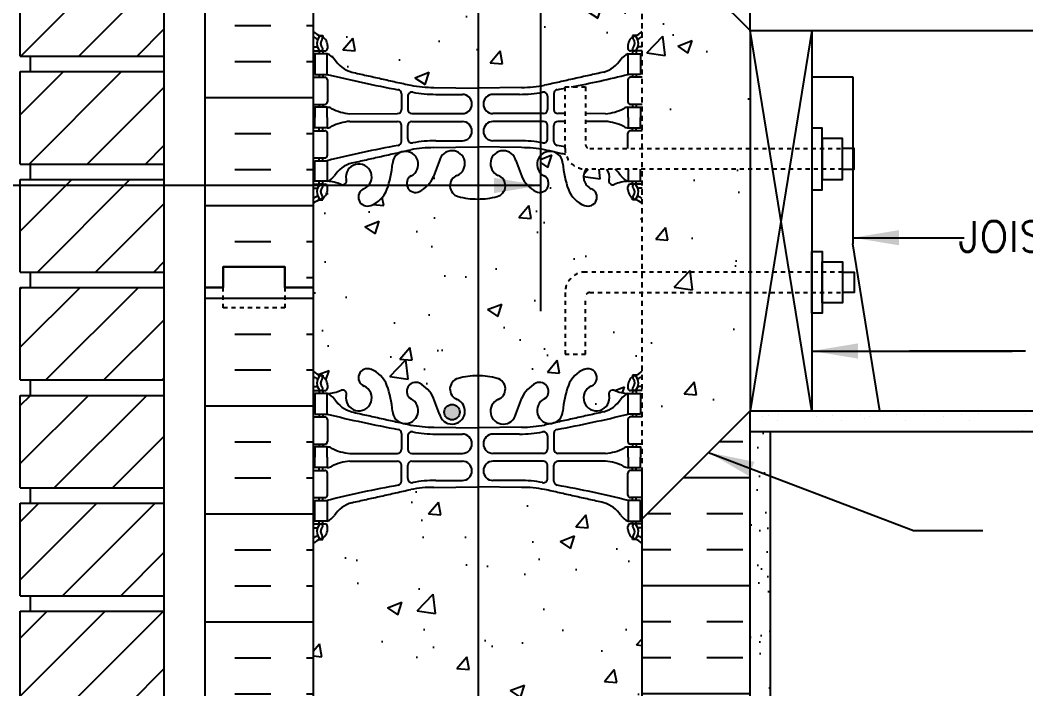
# Model space of a CAD drawing. Header units: inches. Extents: x 113.5 to 169.5, y -22.8 to 56.9.
# Drawn here: x 125.77 to 150.24, y 6.08 to 22.34 of the extents above; entities that cross this region are included whole.
import ezdxf
from ezdxf.enums import TextEntityAlignment as Align

# ---------------------------------------------------------------- set-up
doc = ezdxf.new("R2010")
doc.units = ezdxf.units.IN
doc.header["$LTSCALE"] = 0.5
doc.header["$MEASUREMENT"] = 0
doc.linetypes.add('DASHED2', pattern=[0.375, 0.25, -0.125])
doc.linetypes.add('HIDDEN2', pattern=[0.1875, 0.125, -0.0625])
for name, color, linetype in [('HATCH', 12, 'Continuous'), ('LINE15', 9, 'Continuous'), ('LINE18', 9, 'Continuous'), ('line25', 2, 'Continuous'), ('LINE3', 3, 'Continuous'), ('LINE50', 5, 'Continuous'), ('LINE9', 9, 'Continuous'), ('TEXT', 4, 'Continuous'), ('Web_Edge', 9, 'Continuous')]:
    doc.layers.add(name, color=color, linetype=linetype)
doc.styles.add('DIM', font='romans.shx', dxfattribs={"width": 0.7})
doc.styles.add('ROMANS', font='romans.shx', dxfattribs={"height": 1.125})
doc.dimstyles.new('ext_12', dxfattribs={"dimscale": 12, "dimtxt": 0.09375, "dimasz": 0.09375, "dimexe": 0.09375, "dimexo": 0.0625, "dimgap": 0.0625, "dimtad": 1, "dimdec": 1, "dimzin": 3, "dimdsep": 46, "dimlunit": 4, "dimtxsty": 'DIM', "dimcen": 0.09, "dimdle": 0.09375, "dimclrt": 4, "dimadec": 0, "dimazin": 0, "dimtfac": 1, "dimtdec": 1, "dimtmove": 2, "dimatfit": 3, "dimfxl": 1, "dimfrac": 2, "dimtolj": 1, "dimtzin": 0, "dimarcsym": 0})

msp = doc.modelspace()

# ---------------------------------------------------------------- hatches: boundary and pattern name
at = {"layer": 'HATCH'}
h = msp.add_hatch(dxfattribs=at)
h.set_pattern_fill('AR-CONC', color=256, scale=0.5)
edge = h.paths.add_edge_path()
edge.add_line((136.915, 42.838), (135.904, 42.838))
edge.add_line((135.904, 42.838), (134.904, 41.838))
edge.add_line((134.904, 41.838), (134.904, 42.838))
edge.add_line((134.904, 42.838), (134.904, 43.838))
edge.add_line((134.904, 43.838), (133.904, 42.838))
edge.add_line((133.904, 42.838), (132.904, 42.838))
edge.add_line((132.904, 42.838), (132.904, 40.065))
edge.add_arc((133.25, 40.426), 0.5, 226.2109, 246.4218)
edge.add_line((133.05, 39.968), (133.14, 39.968))
edge.add_line((133.14, 39.968), (133.14, 39.926))
edge.add_arc((133, 39.719), 0.25, 0, 55.9442, ccw=False)
edge.add_line((133.25, 39.719), (133.25, 39.651))
edge.add_arc((133.187, 39.651), 0.0625, -90, 0, ccw=False)
edge.add_line((133.187, 39.589), (133.14, 39.589))
edge.add_line((133.14, 39.589), (133.14, 39.519))
edge.add_line((133.14, 39.519), (133.245, 39.519))
edge.add_arc((133.122, 39.176), 0.364, 32.0424, 70.3387, ccw=False)
edge.add_arc((134.046, 39.788), 0.743, 214.228, 253.8107)
edge.add_spline(control_points=[(133.838, 39.074), (135.276, 38.753)], knot_values=[0, 0, 1, 1], degree=1, periodic=0)
edge.add_arc((135.832, 41.685), 2.984, 259.2546, 270.0995)
edge.add_line((135.837, 38.701), (136.904, 38.685))
edge.add_line((136.904, 38.685), (136.915, 38.685))
edge.add_line((136.915, 38.685), (136.915, 42.838))
edge = h.paths.add_edge_path()
edge.add_line((140.904, 42.838), (138.429, 42.838))
edge.add_line((138.429, 42.838), (138.429, 38.735))
edge.add_arc((137.976, 41.685), 2.984, 278.7467, 280.7454)
edge.add_spline(control_points=[(138.532, 38.753), (139.969, 39.074)], knot_values=[0, 0, 1, 1], degree=1, periodic=0)
edge.add_arc((139.762, 39.788), 0.743, 286.1893, 325.772)
edge.add_arc((140.685, 39.176), 0.364, 109.6613, 147.9576, ccw=False)
edge.add_line((140.563, 39.519), (140.668, 39.519))
edge.add_line((140.668, 39.519), (140.668, 39.589))
edge.add_line((140.668, 39.589), (140.62, 39.589))
edge.add_arc((140.62, 39.651), 0.0625, 180, 270, ccw=False)
edge.add_line((140.558, 39.651), (140.558, 39.719))
edge.add_arc((140.808, 39.719), 0.25, 124.0558, 180, ccw=False)
edge.add_line((140.668, 39.926), (140.668, 39.968))
edge.add_line((140.668, 39.968), (140.758, 39.968))
edge.add_arc((140.558, 40.426), 0.5, 293.5782, 313.7891)
edge.add_line((140.904, 40.065), (140.904, 42.838))
h.paths.add_polyline_path([(138.429, 42.838), (136.915, 42.838), (136.915, 38.685), (137.97, 38.701, 0.038618), (138.429, 38.735)])
h.paths.add_polyline_path([(136.915, 35.988, -0.070129), (136.43, 36.05, -0.734872), (136.407, 36.561, 1.612474), (135.975, 36.921), (135.832, 36.534, -0.16372), (135.511, 36.18, -1.059167), (135.304, 36.562, 1.629604), (134.833, 36.863, -0.06598), (134.709, 36.255, -0.227838), (134.304, 35.83, -1), (134.141, 36.239, 2.087231), (133.707, 36.464, -0.669601), (133.574, 36.343, 0.085348), (133.245, 36.419), (133.14, 36.419), (133.14, 36.349), (133.187, 36.349, -0.414214), (133.25, 36.286), (133.25, 36.219, -0.249069), (133.14, 36.012), (133.14, 35.97), (133.05, 35.97, 0.088416), (132.904, 35.873), (132.904, 33.838, -0.520567), (133.483, 33.838, -0.520567), (134.441, 33.838, -0.520567), (134.872, 33.838, -0.520567), (135.438, 33.838, -0.520567), (135.743, 33.838, -0.520567), (136.134, 33.838, -0.520567), (136.432, 33.838, -0.448004), (136.915, 33.895)])
h.paths.add_polyline_path([(138.429, 36.149, -0.160457), (138.297, 36.18, -0.16372), (137.975, 36.534), (137.833, 36.921, 1.612474), (137.401, 36.561, -0.734872), (137.378, 36.05, -0.066822), (136.915, 35.988), (136.915, 33.895, -0.058841), (136.966, 33.838, -0.520567), (137.532, 33.838, -0.520567), (137.85, 33.838, -0.520567), (138.375, 33.838, -0.063109), (138.429, 33.9)])
h.paths.add_polyline_path([(140.904, 35.873, 0.088416), (140.758, 35.97), (140.668, 35.97), (140.668, 36.012, -0.249069), (140.558, 36.219), (140.558, 36.286, -0.414214), (140.62, 36.349), (140.668, 36.349), (140.668, 36.419), (140.563, 36.419, 0.085348), (140.233, 36.343, -0.669601), (140.101, 36.464, 2.087231), (139.667, 36.239, -1), (139.504, 35.83, -0.227838), (139.099, 36.255, -0.06598), (138.974, 36.863, 0.651646), (138.429, 37.042), (138.429, 36.623, 0.076647), (138.503, 36.562, -0.768161), (138.429, 36.149), (138.429, 33.9, -0.442908), (138.909, 33.843, -0.520567), (139.444, 33.838, -0.520567), (139.968, 33.838, -0.520567), (140.287, 33.838, -0.520567), (140.852, 33.838, -0.077674), (140.904, 33.894)])
h.paths.add_polyline_path([(140.904, 33.838), (140.904, 33.894, 0.077674), (140.852, 33.838, 0.520567), (140.287, 33.838, 0.520567), (139.968, 33.838, 0.520567), (139.444, 33.838, 0.520567), (138.909, 33.843, 0.442908), (138.429, 33.9), (138.429, 31.528, -0.768161), (138.503, 31.114, 0.076647), (138.429, 31.054), (138.429, 30.635, 0.651646), (138.974, 30.813, -0.06598), (139.099, 31.422, -0.227838), (139.504, 31.846, -1), (139.667, 31.438, 2.087231), (140.101, 31.213, -0.669601), (140.233, 31.333, 0.085348), (140.563, 31.258), (140.668, 31.258), (140.668, 31.328), (140.62, 31.328, -0.414214), (140.558, 31.39), (140.558, 31.458, -0.249069), (140.668, 31.665), (140.668, 31.707), (140.758, 31.707, 0.088416), (140.904, 31.804)])
h.paths.add_polyline_path([(138.429, 33.9, 0.063109), (138.375, 33.838, 0.520567), (137.85, 33.838, 0.520567), (137.532, 33.838, 0.520567), (136.966, 33.838, 0.520567), (136.432, 33.838, 0.520567), (136.134, 33.838, 0.520567), (135.743, 33.838, 0.520567), (135.438, 33.838, 0.520567), (134.872, 33.838, 0.520567), (134.441, 33.838, 0.520567), (133.483, 33.838, 0.520567), (132.904, 33.838), (132.904, 31.804, 0.088416), (133.05, 31.707), (133.14, 31.707), (133.14, 31.665, -0.249069), (133.25, 31.458), (133.25, 31.39, -0.414214), (133.187, 31.328), (133.14, 31.328), (133.14, 31.258), (133.245, 31.258, 0.085348), (133.574, 31.333, -0.669601), (133.707, 31.213, 2.087231), (134.141, 31.438, -1), (134.304, 31.846, -0.227838), (134.709, 31.422, -0.06598), (134.833, 30.813, 1.629604), (135.304, 31.114, -1.059167), (135.511, 31.496, -0.16372), (135.832, 31.142), (135.975, 30.756, 1.612474), (136.407, 31.115, -0.734872), (136.43, 31.626, -0.070129), (136.915, 31.688), (136.915, 31.688, -0.066822), (137.378, 31.626, -0.734872), (137.401, 31.115, 1.612474), (137.833, 30.756), (137.975, 31.142, -0.16372), (138.297, 31.496, -0.160457), (138.429, 31.528)])
h.paths.add_polyline_path([(137.715, 30.828, -1), (137.34, 30.828, -1)], flags=16)
edge = h.paths.add_edge_path()
edge.add_line((136.915, 28.992), (136.904, 28.992))
edge.add_line((136.904, 28.992), (135.837, 28.976))
edge.add_arc((135.832, 25.992), 2.984, 89.9005, 100.7454)
edge.add_spline(control_points=[(135.276, 28.924), (133.838, 28.603)], knot_values=[0, 0, 1, 1], degree=1, periodic=0)
edge.add_arc((134.046, 27.889), 0.743, 106.1893, 145.772)
edge.add_arc((133.122, 28.5), 0.364, 289.6613, 327.9576, ccw=False)
edge.add_line((133.245, 28.158), (133.14, 28.158))
edge.add_line((133.14, 28.158), (133.14, 28.088))
edge.add_line((133.14, 28.088), (133.187, 28.088))
edge.add_arc((133.187, 28.025), 0.0625, 0, 90, ccw=False)
edge.add_line((133.25, 28.025), (133.25, 27.958))
edge.add_arc((133, 27.958), 0.25, 304.0558, 360, ccw=False)
edge.add_line((133.14, 27.751), (133.14, 27.709))
edge.add_line((133.14, 27.709), (133.05, 27.709))
edge.add_arc((133.25, 27.251), 0.5, 113.5782, 133.7891)
edge.add_line((132.904, 27.612), (132.904, 22.065))
edge.add_arc((133.25, 22.426), 0.5, 226.2109, 246.4218)
edge.add_line((133.05, 21.968), (133.14, 21.968))
edge.add_line((133.14, 21.968), (133.14, 21.926))
edge.add_arc((133, 21.719), 0.25, 0, 55.9442, ccw=False)
edge.add_line((133.25, 21.719), (133.25, 21.651))
edge.add_arc((133.187, 21.651), 0.0625, -90, 0, ccw=False)
edge.add_line((133.187, 21.589), (133.14, 21.589))
edge.add_line((133.14, 21.589), (133.14, 21.519))
edge.add_line((133.14, 21.519), (133.245, 21.519))
edge.add_arc((133.122, 21.176), 0.364, 32.0424, 70.3387, ccw=False)
edge.add_arc((134.046, 21.788), 0.743, 214.228, 253.8107)
edge.add_spline(control_points=[(133.838, 21.074), (135.276, 20.753)], knot_values=[0, 0, 1, 1], degree=1, periodic=0)
edge.add_arc((135.832, 23.685), 2.984, 259.2546, 270.0995)
edge.add_line((135.837, 20.701), (136.904, 20.685))
edge.add_line((136.904, 20.685), (136.915, 20.685))
edge.add_line((136.915, 20.685), (136.915, 28.992))
h.paths.add_polyline_path([(138.429, 28.941, 0.038618), (137.97, 28.976), (136.915, 28.992), (136.915, 20.685), (137.97, 20.701, 0.038618), (138.429, 20.735)])
edge = h.paths.add_edge_path()
edge.add_line((140.904, 24.713), (140.904, 27.612))
edge.add_arc((140.558, 27.251), 0.5, 46.2109, 66.4218)
edge.add_line((140.758, 27.709), (140.668, 27.709))
edge.add_line((140.668, 27.709), (140.668, 27.751))
edge.add_arc((140.808, 27.958), 0.25, 180, 235.9442, ccw=False)
edge.add_line((140.558, 27.958), (140.558, 28.025))
edge.add_arc((140.62, 28.025), 0.0625, 90, 180, ccw=False)
edge.add_line((140.62, 28.088), (140.668, 28.088))
edge.add_line((140.668, 28.088), (140.668, 28.158))
edge.add_line((140.668, 28.158), (140.563, 28.158))
edge.add_arc((140.685, 28.5), 0.364, 212.0424, 250.3387, ccw=False)
edge.add_arc((139.762, 27.889), 0.743, 34.228, 73.8107)
edge.add_spline(control_points=[(139.969, 28.603), (138.532, 28.924)], knot_values=[0, 0, 1, 1], degree=1, periodic=0)
edge.add_arc((137.976, 25.992), 2.984, 79.2546, 81.2533)
edge.add_line((138.429, 28.941), (138.429, 20.735))
edge.add_arc((137.976, 23.685), 2.984, 278.7467, 280.7454)
edge.add_spline(control_points=[(138.532, 20.753), (139.969, 21.074)], knot_values=[0, 0, 1, 1], degree=1, periodic=0)
edge.add_arc((139.762, 21.788), 0.743, 286.1893, 325.772)
edge.add_arc((140.685, 21.176), 0.364, 109.6613, 147.9576, ccw=False)
edge.add_line((140.563, 21.519), (140.668, 21.519))
edge.add_line((140.668, 21.519), (140.668, 21.589))
edge.add_line((140.668, 21.589), (140.62, 21.589))
edge.add_arc((140.62, 21.651), 0.0625, 180, 270, ccw=False)
edge.add_line((140.558, 21.651), (140.558, 21.719))
edge.add_arc((140.808, 21.719), 0.25, 124.0558, 180, ccw=False)
edge.add_line((140.668, 21.926), (140.668, 21.968))
edge.add_line((140.668, 21.968), (140.758, 21.968))
edge.add_arc((140.558, 22.426), 0.5, 293.5782, 313.7891)
edge.add_line((140.904, 22.065), (140.904, 24.713))
h.paths.add_polyline_path([(136.915, 17.988, -0.070129), (136.43, 18.05, -0.734872), (136.407, 18.561, 1.612474), (135.975, 18.921), (135.832, 18.534, -0.16372), (135.511, 18.18, -1.059167), (135.304, 18.562, 1.629604), (134.833, 18.863, -0.06598), (134.709, 18.255, -0.227838), (134.304, 17.83, -1), (134.141, 18.239, 2.087231), (133.707, 18.464, -0.669601), (133.574, 18.343, 0.085348), (133.245, 18.419), (133.14, 18.419), (133.14, 18.349), (133.187, 18.349, -0.414214), (133.25, 18.286), (133.25, 18.219, -0.249069), (133.14, 18.012), (133.14, 17.97), (133.05, 17.97, 0.088416), (132.904, 17.873), (132.904, 15.838), (132.904, 13.804, 0.088416), (133.05, 13.707), (133.14, 13.707), (133.14, 13.665, -0.249069), (133.25, 13.458), (133.25, 13.39, -0.414214), (133.187, 13.328), (133.14, 13.328), (133.14, 13.258), (133.245, 13.258, 0.085348), (133.574, 13.333, -0.669601), (133.707, 13.213, 2.087231), (134.141, 13.438, -1), (134.304, 13.846, -0.227838), (134.709, 13.422, -0.06598), (134.833, 12.813, 1.629604), (135.304, 13.114, -1.059167), (135.511, 13.496, -0.16372), (135.832, 13.142), (135.975, 12.756, 1.612474), (136.407, 13.115, -0.734872), (136.43, 13.626, -0.070129), (136.915, 13.688)])
h.paths.add_polyline_path([(136.467, 12.804, -1), (136.092, 12.804, -1)], flags=16)
h.paths.add_polyline_path([(138.297, 18.18, -0.16372), (137.975, 18.534), (137.833, 18.921, 1.612474), (137.401, 18.561, -0.734872), (137.378, 18.05, -0.066822), (136.915, 17.988), (136.915, 13.688, -0.066822), (137.378, 13.626, -0.734872), (137.401, 13.115, 1.612474), (137.833, 12.756), (137.975, 13.142, -0.16372), (138.297, 13.496, -1.059167), (138.503, 13.114, 1.629604), (138.974, 12.813, -0.06598), (139.099, 13.422, -0.227838), (139.504, 13.846, -1), (139.667, 13.438, 2.087231), (140.101, 13.213, -0.669601), (140.233, 13.333, 0.085348), (140.563, 13.258), (140.668, 13.258), (140.668, 13.328), (140.62, 13.328, -0.414214), (140.558, 13.39), (140.558, 13.458, -0.249069), (140.668, 13.665), (140.668, 13.707), (140.758, 13.707, 0.088416), (140.904, 13.804), (140.904, 15.713), (139.629, 15.713, 0.414214), (139.529, 15.613), (139.529, 14.213), (139.029, 14.213), (139.029, 15.713, -0.414214), (139.529, 16.213), (140.904, 16.213), (140.904, 17.873, 0.088416), (140.758, 17.97), (140.668, 17.97), (140.668, 18.012, -0.249069), (140.558, 18.219), (140.558, 18.286, -0.414214), (140.62, 18.349), (140.668, 18.349), (140.668, 18.419), (140.563, 18.419, 0.085348), (140.233, 18.343, -0.669601), (140.101, 18.464, 0.213335), (140.045, 18.713), (139.542, 18.713, 0.482079), (139.667, 18.239, -1), (139.504, 17.83, -0.227838), (139.099, 18.255, -0.06598), (138.974, 18.863, 0.651646), (138.429, 19.042), (138.429, 18.623, 0.076647), (138.503, 18.562, -1.059167)])
edge = h.paths.add_edge_path()
edge.add_arc((140.558, 9.251), 0.5, 46.2109, 66.4218)
edge.add_line((140.758, 9.709), (140.668, 9.709))
edge.add_line((140.668, 9.709), (140.668, 9.751))
edge.add_arc((140.808, 9.958), 0.25, 180, 235.9442, ccw=False)
edge.add_line((140.558, 9.958), (140.558, 10.025))
edge.add_arc((140.62, 10.025), 0.0625, 90, 180, ccw=False)
edge.add_line((140.62, 10.088), (140.668, 10.088))
edge.add_line((140.668, 10.088), (140.668, 10.158))
edge.add_line((140.668, 10.158), (140.563, 10.158))
edge.add_arc((140.685, 10.5), 0.364, 212.0424, 250.3387, ccw=False)
edge.add_arc((139.762, 9.889), 0.743, 34.228, 73.8107)
edge.add_spline(control_points=[(139.969, 10.603), (138.532, 10.924)], knot_values=[0, 0, 1, 1], degree=1, periodic=0)
edge.add_arc((137.976, 7.992), 2.984, 79.2546, 90.0995)
edge.add_line((137.97, 10.976), (136.915, 10.992))
edge.add_line((136.915, 10.992), (136.915, 2.685))
edge.add_line((136.915, 2.685), (137.97, 2.701))
edge.add_arc((137.976, 5.685), 2.984, 269.9005, 280.7454)
edge.add_spline(control_points=[(138.532, 2.753), (139.969, 3.074)], knot_values=[0, 0, 1, 1], degree=1, periodic=0)
edge.add_arc((139.762, 3.788), 0.743, 286.1893, 325.772)
edge.add_arc((140.685, 3.176), 0.364, 109.6613, 147.9576, ccw=False)
edge.add_line((140.563, 3.519), (140.668, 3.519))
edge.add_line((140.668, 3.519), (140.668, 3.589))
edge.add_line((140.668, 3.589), (140.62, 3.589))
edge.add_arc((140.62, 3.651), 0.0625, 180, 270, ccw=False)
edge.add_line((140.558, 3.651), (140.558, 3.719))
edge.add_arc((140.808, 3.719), 0.25, 124.0558, 180, ccw=False)
edge.add_line((140.668, 3.926), (140.668, 3.968))
edge.add_line((140.668, 3.968), (140.758, 3.968))
edge.add_arc((140.558, 4.426), 0.5, 293.5782, 313.7891)
edge.add_line((140.904, 4.065), (140.904, 9.612))
edge = h.paths.add_edge_path()
edge.add_line((136.915, 10.992), (136.904, 10.992))
edge.add_line((136.904, 10.992), (135.837, 10.976))
edge.add_arc((135.832, 7.992), 2.984, 89.9005, 100.7454)
edge.add_spline(control_points=[(135.276, 10.924), (133.838, 10.603)], knot_values=[0, 0, 1, 1], degree=1, periodic=0)
edge.add_arc((134.046, 9.889), 0.743, 106.1893, 145.772)
edge.add_arc((133.122, 10.5), 0.364, 289.6613, 327.9576, ccw=False)
edge.add_line((133.245, 10.158), (133.14, 10.158))
edge.add_line((133.14, 10.158), (133.14, 10.088))
edge.add_line((133.14, 10.088), (133.187, 10.088))
edge.add_arc((133.187, 10.025), 0.0625, 0, 90, ccw=False)
edge.add_line((133.25, 10.025), (133.25, 9.958))
edge.add_arc((133, 9.958), 0.25, 304.0558, 360, ccw=False)
edge.add_line((133.14, 9.751), (133.14, 9.709))
edge.add_line((133.14, 9.709), (133.05, 9.709))
edge.add_arc((133.25, 9.251), 0.5, 113.5782, 133.7891)
edge.add_line((132.904, 9.612), (132.904, 4.065))
edge.add_arc((133.25, 4.426), 0.5, 226.2109, 246.4218)
edge.add_line((133.05, 3.968), (133.14, 3.968))
edge.add_line((133.14, 3.968), (133.14, 3.926))
edge.add_arc((133, 3.719), 0.25, 0, 55.9442, ccw=False)
edge.add_line((133.25, 3.719), (133.25, 3.651))
edge.add_arc((133.187, 3.651), 0.0625, -90, 0, ccw=False)
edge.add_line((133.187, 3.589), (133.14, 3.589))
edge.add_line((133.14, 3.589), (133.14, 3.519))
edge.add_line((133.14, 3.519), (133.245, 3.519))
edge.add_arc((133.122, 3.176), 0.364, 32.0424, 70.3387, ccw=False)
edge.add_arc((134.046, 3.788), 0.743, 214.228, 253.8107)
edge.add_spline(control_points=[(133.838, 3.074), (135.276, 2.753)], knot_values=[0, 0, 1, 1], degree=1, periodic=0)
edge.add_arc((135.832, 5.685), 2.984, 259.2546, 270.0995)
edge.add_line((135.837, 2.701), (136.904, 2.685))
edge.add_line((136.904, 2.685), (136.915, 2.685))
edge.add_line((136.915, 2.685), (136.915, 10.992))
h.paths.add_polyline_path([(136.915, -0.012, -0.070129), (136.43, 0.05, -0.734872), (136.407, 0.561, 1.612474), (135.975, 0.921), (135.832, 0.534, -0.16372), (135.511, 0.18, -1.059167), (135.304, 0.562, 1.629604), (134.833, 0.863, -0.06598), (134.709, 0.255, -0.227838), (134.304, -0.17, -1), (134.141, 0.239, 2.087231), (133.707, 0.464, -0.669601), (133.574, 0.343, 0.085348), (133.245, 0.419), (133.14, 0.419), (133.14, 0.349), (133.187, 0.349, -0.414214), (133.25, 0.286), (133.25, 0.219, -0.249069), (133.14, 0.012), (133.14, -0.03), (133.05, -0.03, 0.088416), (132.904, -0.127), (132.904, -2.162), (133.904, -2.162), (134.904, -1.162), (134.904, -2.162), (134.904, -3.162), (135.904, -2.162), (136.915, -2.162)])
h.paths.add_polyline_path([(140.904, -0.127, 0.088416), (140.758, -0.03), (140.668, -0.03), (140.668, 0.012, -0.249069), (140.558, 0.219), (140.558, 0.286, -0.414214), (140.62, 0.349), (140.668, 0.349), (140.668, 0.419), (140.563, 0.419, 0.085348), (140.233, 0.343, -0.669601), (140.101, 0.464, 2.087231), (139.667, 0.239, -1), (139.504, -0.17, -0.227838), (139.099, 0.255, -0.06598), (138.974, 0.863, 1.629604), (138.503, 0.562, -1.059167), (138.297, 0.18, -0.16372), (137.975, 0.534), (137.833, 0.921, 1.612474), (137.401, 0.561, -0.734872), (137.378, 0.05, -0.066822), (136.915, -0.012), (136.915, -2.162), (140.904, -2.162)])
h = msp.add_hatch(dxfattribs=at)
h.set_pattern_fill('ANSI31', color=256, scale=8, style=0)
h.set_pattern_definition([(45, (28.4787, -15.0365), (-0.707107, 0.707107), [])])
h.paths.add_polyline_path([(129.279, 0.088), (125.779, 0.088), (125.779, -2.162), (129.279, -2.162)])
h.paths.add_polyline_path([(129.279, 2.713), (125.779, 2.713), (125.779, 0.463), (129.279, 0.463)])
h.paths.add_polyline_path([(129.279, 5.338), (125.779, 5.338), (125.779, 3.088), (129.279, 3.088)])
h.paths.add_polyline_path([(129.279, 7.963), (125.779, 7.963), (125.779, 5.713), (129.279, 5.713)])
h.paths.add_polyline_path([(129.279, 10.588), (125.779, 10.588), (125.779, 8.338), (129.279, 8.338)])
h.paths.add_polyline_path([(129.279, 13.213), (125.779, 13.213), (125.779, 10.963), (129.279, 10.963)])
h.paths.add_polyline_path([(129.279, 15.838), (125.779, 15.838), (125.779, 13.588), (129.279, 13.588)])
h.paths.add_polyline_path([(129.279, 18.463), (125.779, 18.463), (125.779, 16.213), (129.279, 16.213)])
h.paths.add_polyline_path([(129.279, 21.088), (125.779, 21.088), (125.779, 18.838), (129.279, 18.838)])
h.paths.add_polyline_path([(129.279, 23.713), (125.779, 23.713), (125.779, 21.463), (129.279, 21.463)])
h.paths.add_polyline_path([(129.279, 26.307), (125.779, 26.307), (125.779, 24.088), (129.279, 24.088)])
h.paths.add_polyline_path([(129.279, 28.963), (125.779, 28.963), (125.779, 26.713), (129.279, 26.713)])
h.paths.add_polyline_path([(129.279, 30.692), (125.779, 30.692), (125.779, 29.338), (129.279, 29.338)])
h.paths.add_polyline_path([(129.279, 31.588), (125.779, 31.588), (125.779, 30.692), (129.279, 30.692)])
h.paths.add_polyline_path([(129.279, 34.213), (125.779, 34.213), (125.779, 31.963), (129.279, 31.963)])
h.paths.add_polyline_path([(129.279, 36.838), (125.779, 36.838), (125.779, 34.588), (129.279, 34.588)])
h.paths.add_polyline_path([(129.279, 39.463), (125.779, 39.463), (125.779, 37.213), (129.279, 37.213)])
h.paths.add_polyline_path([(129.279, 42.088), (125.779, 42.088), (125.779, 39.838), (129.279, 39.838)])
h.paths.add_polyline_path([(129.279, 42.838), (125.779, 42.838), (125.779, 42.463), (129.279, 42.463)])
h = msp.add_hatch(dxfattribs=at)
h.set_pattern_fill('INSUL', color=256, scale=7, style=0)
h.set_pattern_definition([(0, (-2793.2578, -381.1712), (0, 2.625), []), (0, (-2793.2578, -380.2962), (0, 2.625), [0.875, -0.875]), (0, (-2793.2578, -379.4212), (0, 2.625), [0.875, -0.875])])
h.paths.add_polyline_path([(130.279, 15.838), (130.716, 15.838), (130.716, 16.338), (132.216, 16.338), (132.216, 15.838), (132.904, 15.838), (132.904, 33.838), (132.216, 33.838), (132.216, 34.338), (130.716, 34.338), (130.716, 33.838), (130.279, 33.838)])
h = msp.add_hatch(dxfattribs=at)
h.set_pattern_fill('INSUL', color=256, scale=7, style=0)
h.set_pattern_definition([(0, (30.4787, -15.0365), (0, 2.625), []), (0, (30.4787, -14.1615), (0, 2.625), [0.875, -0.875]), (0, (30.4787, -13.2865), (0, 2.625), [0.875, -0.875])])
h.paths.add_polyline_path([(140.904, 24.713), (143.529, 22.088), (143.529, 33.838), (143.091, 33.838), (143.091, 33.338), (141.591, 33.338), (141.591, 33.838), (140.904, 33.838)])
h.paths.add_polyline_path([(143.529, 12.838), (140.904, 10.213), (140.904, -2.162), (143.529, -2.162)])
h = msp.add_hatch(dxfattribs=at)
h.set_pattern_fill('AR-CONC', color=256, scale=0.5, style=0)
h.set_pattern_definition([(50, (7.4798, -137.801), (3.5863, -0.31376), [0.375, -4.125]), (355, (7.4798, -137.801), (-0.693757, 3.76096), [0.3, -3.3]), (100.4514, (7.7786, -137.827), (2.892547, 3.4472), [0.3187, -3.50571]), (46.1842, (7.4798, -136.801), (5.336205, -0.827595), [0.5625, -6.1875]), (96.6356, (7.9244, -136.87), (4.67331, 4.87059), [0.47805, -5.25856]), (351.1842, (7.48, -136.801), (4.67331, 4.8706), [0.45, -4.95]), (21, (7.9798, -137.051), (2.984535, -2.013094), [0.375, -4.125]), (326, (7.9798, -137.051), (1.216577, 3.62575), [0.3, -3.3]), (71.4514, (8.2285, -137.2187), (4.201113, 1.61265), [0.3187, -3.50571]), (37.5, (7.4798, -137.8009), (0.060799, 1.664469), [0, -3.26, 0, -3.35, 0, -3.3125]), (7.5, (7.4798, -137.8009), (1.315348, 1.972059), [0, -1.91, 0, -3.185, 0, -1.2625]), (327.5, (6.3648, -137.8009), (2.669112, -0.112774), [0, -1.25, 0, -3.9, 0, -5.175]), (317.5, (5.8648, -137.801), (2.91593, 0.500525), [0, -1.625, 0, -2.59, 0, -3.675])])
h.paths.add_polyline_path([(143.529, 19.526), (140.904, 19.526), (140.904, 15.401), (143.529, 15.401)])
h.paths.add_polyline_path([(143.529, 13.963), (143.529, 14.901), (140.904, 14.901), (140.904, 11.338)])
h.paths.add_polyline_path([(140.904, 23.588), (140.904, 20.026), (143.529, 20.026), (143.529, 20.963)])
h = msp.add_hatch(dxfattribs=at)
h.set_pattern_fill('INSUL', color=256, scale=7, style=0)
h.set_pattern_definition([(0, (-2793.2578, -399.1712), (0, 2.625), []), (0, (-2793.2578, -398.2962), (0, 2.625), [0.875, -0.875]), (0, (-2793.2578, -397.4212), (0, 2.625), [0.875, -0.875])])
h.paths.add_polyline_path([(130.279, -2.162), (130.716, -2.162), (130.716, -1.662), (132.216, -1.662), (132.216, -2.162), (132.904, -2.162), (132.904, 15.838), (132.216, 15.838), (132.216, 16.338), (130.716, 16.338), (130.716, 15.838), (130.279, 15.838)])
h = msp.add_hatch(dxfattribs=at)
h.set_pattern_fill('AR-SAND', color=256, scale=0.5, style=0)
h.set_pattern_definition([(37.5, (121.1024, -15.0365), (-0.031497, 0.963412), [0, -0.76, 0, -0.85, 0, -0.8125]), (7.5, (121.1024, -15.0365), (0.88489, 1.411073), [0, -0.41, 0, -0.685, 0, -0.2625]), (327.5, (120.4874, -15.0365), (1.55707, 0.00283), [0, -0.25, 0, -0.9, 0, -1.175]), (317.5, (120.4874, -15.0365), (1.503063, 0.43884), [0, -0.125, 0, -0.59, 0, -0.675])])
h.paths.add_polyline_path([(144.029, 12.027), (143.935, 12.338), (143.529, 12.338), (143.529, -2.162), (144.029, -2.162)])
at = {"layer": 'LINE3'}
msp.add_hatch(color=256, dxfattribs=at).paths.add_polyline_path([(136.092, 12.804, 1), (136.467, 12.804, 1)])

# ---------------------------------------------------------------- linework, layer by layer
at = {"layer": 'HATCH'}
for p, q in [((145.029, 22.088), (143.529, 12.838)), ((145.029, 12.838), (143.529, 22.088)), ((143.988, 12.732), (143.988, 12.732)), ((144.214, 12.759), (144.214, 12.759)), ((145.545, 12.735), (145.545, 12.735)), ((146.214, 12.742), (146.214, 12.742)), ((147.103, 12.738), (147.103, 12.738)), ((147.777, 12.752), (147.777, 12.752)), ((148.66, 12.741), (148.66, 12.741)), ((149.086, 12.769), (149.086, 12.769)), ((150.217, 12.744), (150.217, 12.744)), ((143.839, 12.693), (143.839, 12.693)), ((144.199, 12.598), (144.199, 12.598)), ((145.147, 12.71), (145.147, 12.71)), ((145.756, 12.601), (145.756, 12.601)), ((146.307, 12.658), (146.307, 12.658)), ((146.426, 12.703), (146.426, 12.703)), ((147.313, 12.604), (147.313, 12.604)), ((148.245, 12.698), (148.245, 12.698)), ((148.87, 12.606), (148.87, 12.606)), ((150.151, 12.37), (150.151, 12.37))]:
    msp.add_line(p, q, dxfattribs=at)
at = {"layer": 'LINE15', "linetype": 'HIDDEN2'}
for points in [[(145.779, 18.713), (139.529, 18.713, -0.414214), (139.029, 19.213), (139.029, 20.713), (139.529, 20.713), (139.529, 19.313, 0.414214), (139.629, 19.213), (145.779, 19.213)], [(145.779, 16.213), (139.529, 16.213, 0.414214), (139.029, 15.713), (139.029, 14.213), (139.529, 14.213), (139.529, 15.613, -0.414214), (139.629, 15.713), (145.779, 15.713)]]:
    msp.add_lwpolyline(points, format="xyb", dxfattribs=at)
at = {"layer": 'LINE18'}
for points in [[(145.029, 18.213), (145.279, 18.213), (145.279, 19.713), (145.029, 19.713)], [(145.279, 18.463), (145.779, 18.463), (145.779, 19.463), (145.279, 19.463)], [(145.029, 16.713), (145.279, 16.713), (145.279, 15.213), (145.029, 15.213)], [(145.279, 16.463), (145.779, 16.463), (145.779, 15.463), (145.279, 15.463)]]:
    msp.add_lwpolyline(points, close=True, dxfattribs=at)
for points in [[(145.779, 18.713), (146.06, 18.713), (146.06, 19.213), (145.779, 19.213)], [(145.779, 16.213), (146.06, 16.213), (146.06, 15.713), (145.779, 15.713)]]:
    msp.add_lwpolyline(points, dxfattribs=at)
at = {"layer": 'line25'}
for p, q in [((132.904, 33.838), (132.904, 15.838)), ((129.279, 0.338), (129.279, 28.963)), ((143.529, 22.088), (140.904, 24.713)), ((125.779, 21.463), (125.779, 23.713)), ((143.529, 22.088), (160.512, 22.088)), ((143.529, 22.088), (143.529, 12.838)), ((145.029, 22.088), (145.029, 12.838)), ((125.779, 21.463), (129.279, 21.463)), ((126.029, 21.088), (126.029, 21.463)), ((125.779, 18.838), (125.779, 21.088)), ((125.779, 21.088), (129.279, 21.088)), ((125.779, 18.838), (129.279, 18.838)), ((126.029, 18.463), (126.029, 18.838)), ((125.779, 16.213), (125.779, 18.463)), ((125.779, 18.463), (129.279, 18.463)), ((125.779, 16.213), (129.279, 16.213)), ((126.029, 15.838), (126.029, 16.213)), ((125.779, 15.838), (129.279, 15.838)), ((125.779, 13.588), (125.779, 15.838)), ((132.904, 15.838), (132.904, -2.162)), ((125.779, 13.588), (129.279, 13.588)), ((126.029, 13.213), (126.029, 13.588)), ((125.779, 13.213), (129.279, 13.213)), ((125.779, 10.963), (125.779, 13.213)), ((143.529, 12.838), (140.904, 10.213)), ((143.529, 12.838), (160.512, 12.838)), ((140.904, -2.162), (140.904, 11.338)), ((125.779, 10.963), (129.279, 10.963)), ((126.029, 10.588), (126.029, 10.963)), ((125.779, 10.588), (129.279, 10.588)), ((125.779, 8.338), (125.779, 10.588)), ((125.779, 8.338), (129.279, 8.338)), ((126.029, 7.963), (126.029, 8.338)), ((126.029, 7.963), (126.029, 8.338)), ((125.779, 7.963), (129.279, 7.963)), ((125.779, 5.713), (125.779, 7.963))]:
    msp.add_line(p, q, dxfattribs=at)
at = {"layer": 'LINE3'}
for p, q in [((138.429, 42.838), (138.429, 15.263)), ((136.915, 32.395), (136.915, -2.162))]:
    msp.add_line(p, q, dxfattribs=at)
msp.add_circle((136.28, 12.804), 0.188, dxfattribs=at)
at = {"layer": 'LINE50'}
for p, q in [((130.279, 15.838), (130.279, 33.838)), ((143.529, 22.088), (143.529, 33.838)), ((130.279, -2.162), (130.279, 15.838)), ((143.529, -2.162), (143.529, 12.838))]:
    msp.add_line(p, q, dxfattribs=at)
for points in [[(130.279, 15.838), (130.716, 15.838), (130.716, 16.338), (132.216, 16.338), (132.216, 15.838), (132.904, 15.838)], [(132.904, 15.838), (132.216, 15.838), (132.216, 16.338), (130.716, 16.338), (130.716, 15.838), (130.279, 15.838)]]:
    msp.add_lwpolyline(points, dxfattribs=at)
at = {"layer": 'LINE9', "linetype": 'DASHED2'}
msp.add_line((140.904, 11.338), (140.904, 24.713), dxfattribs=at)
at = {"layer": 'LINE9'}
for p, q in [((145.029, 20.957), (146.029, 20.957)), ((146.029, 20.957), (146.029, 16.898)), ((146.687, 12.838), (146.029, 16.898)), ((143.529, 12.338), (160.512, 12.338)), ((144.029, -2.162), (144.029, 12.338))]:
    msp.add_line(p, q, dxfattribs=at)
at = {"layer": 'LINE9', "linetype": 'DASHED2', "ltscale": 0.15}
msp.add_lwpolyline([(132.216, 15.838), (132.216, 15.838), (132.216, 15.338), (130.716, 15.338), (130.716, 15.838), (130.716, 15.838)], dxfattribs=at)
at = {"layer": 'TEXT'}
msp.add_line((150.231, 14.292), (147.411, 14.292), dxfattribs=at)
at = {"layer": 'Web_Edge', "color": 8}
for p, q in [((133.05, 21.968), (133.14, 21.968)), ((133.14, 21.968), (133.14, 21.926)), ((140.758, 21.968), (140.668, 21.968)), ((140.668, 21.968), (140.668, 21.926)), ((132.904, 21.689), (132.982, 21.689)), ((132.904, 21.589), (133.187, 21.589)), ((133.05, 21.589), (133.05, 21.519)), ((133.14, 21.589), (133.14, 21.519)), ((133.25, 21.719), (133.25, 21.651)), ((140.558, 21.719), (140.558, 21.651)), ((140.904, 21.589), (140.62, 21.589)), ((140.668, 21.589), (140.668, 21.519)), ((140.758, 21.589), (140.758, 21.519)), ((140.904, 21.689), (140.826, 21.689)), ((132.904, 20.949), (133.187, 20.949)), ((133.05, 21.019), (133.05, 20.949)), ((133.14, 21.019), (133.14, 20.949)), ((133.25, 20.886), (133.25, 20.351)), ((140.558, 20.886), (140.558, 20.351)), ((140.904, 20.949), (140.62, 20.949)), ((140.668, 21.019), (140.668, 20.949)), ((140.758, 21.019), (140.758, 20.949)), ((135.837, 20.701), (136.904, 20.685)), ((137.97, 20.701), (136.904, 20.685)), ((135.052, 20.549), (135.052, 20.164)), ((135.204, 20.487), (135.204, 20.164)), ((135.885, 20.533), (136.531, 20.533)), ((137.923, 20.533), (137.276, 20.533)), ((138.603, 20.487), (138.603, 20.164)), ((138.756, 20.549), (138.756, 20.164)), ((132.904, 20.289), (133.187, 20.289)), ((133.05, 20.289), (133.05, 20.219)), ((133.14, 20.289), (133.14, 20.219)), ((133.798, 20.063), (134.952, 20.064)), ((135.304, 20.064), (136.531, 20.064)), ((138.503, 20.064), (137.276, 20.064)), ((139.029, 20.064), (138.856, 20.064)), ((140.01, 20.063), (139.529, 20.064)), ((140.904, 20.289), (140.62, 20.289)), ((140.668, 20.289), (140.668, 20.219)), ((140.758, 20.289), (140.758, 20.219)), ((133.798, 19.874), (134.952, 19.874)), ((135.304, 19.874), (136.531, 19.874)), ((138.503, 19.874), (137.276, 19.874)), ((139.029, 19.874), (138.856, 19.874)), ((140.01, 19.874), (139.529, 19.874)), ((132.904, 19.649), (133.187, 19.649)), ((133.05, 19.649), (133.05, 19.719)), ((133.14, 19.649), (133.14, 19.719)), ((133.25, 19.051), (133.25, 19.586)), ((135.052, 19.389), (135.052, 19.774)), ((135.204, 19.451), (135.204, 19.774)), ((138.603, 19.451), (138.603, 19.774)), ((138.756, 19.389), (138.756, 19.774)), ((140.558, 19.213), (140.558, 19.586)), ((140.904, 19.649), (140.62, 19.649)), ((140.668, 19.649), (140.668, 19.719)), ((140.758, 19.649), (140.758, 19.719)), ((135.885, 19.405), (136.531, 19.405)), ((137.923, 19.405), (137.276, 19.405)), ((135.837, 19.237), (136.904, 19.253)), ((137.97, 19.237), (136.904, 19.253)), ((132.904, 18.989), (133.187, 18.989)), ((133.05, 18.919), (133.05, 18.989)), ((133.14, 18.919), (133.14, 18.989)), ((135.975, 18.921), (135.832, 18.534)), ((137.833, 18.921), (137.975, 18.534)), ((132.904, 18.349), (133.187, 18.349)), ((133.05, 18.349), (133.05, 18.419)), ((133.14, 18.349), (133.14, 18.419)), ((140.904, 18.349), (140.62, 18.349)), ((140.668, 18.349), (140.668, 18.419)), ((140.758, 18.349), (140.758, 18.419)), ((132.904, 18.249), (132.982, 18.249)), ((133.25, 18.219), (133.25, 18.286)), ((140.558, 18.219), (140.558, 18.286)), ((140.904, 18.249), (140.826, 18.249)), ((133.05, 17.97), (133.14, 17.97)), ((133.14, 17.97), (133.14, 18.012)), ((140.668, 17.97), (140.668, 18.012)), ((140.758, 17.97), (140.668, 17.97))]:
    msp.add_line(p, q, dxfattribs=at)
at = {"layer": 'Web_Edge'}
for p, q in [((133.05, 13.707), (133.14, 13.707)), ((133.14, 13.707), (133.14, 13.665)), ((140.758, 13.707), (140.668, 13.707)), ((140.668, 13.707), (140.668, 13.665)), ((133.25, 13.458), (133.25, 13.39)), ((140.558, 13.458), (140.558, 13.39)), ((132.904, 13.428), (132.982, 13.428)), ((132.904, 13.328), (133.187, 13.328)), ((133.05, 13.328), (133.05, 13.258)), ((133.14, 13.328), (133.14, 13.258)), ((140.904, 13.328), (140.62, 13.328)), ((140.668, 13.328), (140.668, 13.258)), ((140.758, 13.328), (140.758, 13.258)), ((140.904, 13.428), (140.826, 13.428)), ((135.975, 12.756), (135.832, 13.142)), ((137.833, 12.756), (137.975, 13.142)), ((133.05, 12.758), (133.05, 12.688)), ((133.14, 12.758), (133.14, 12.688)), ((140.668, 12.758), (140.668, 12.688)), ((140.758, 12.758), (140.758, 12.688)), ((132.904, 12.688), (133.187, 12.688)), ((133.25, 12.625), (133.25, 12.09)), ((140.558, 12.625), (140.558, 12.09)), ((140.904, 12.688), (140.62, 12.688)), ((135.052, 12.288), (135.052, 11.903)), ((135.837, 12.44), (136.904, 12.424)), ((135.885, 12.272), (136.531, 12.272)), ((137.97, 12.44), (136.904, 12.424)), ((137.923, 12.272), (137.276, 12.272)), ((138.756, 12.288), (138.756, 11.903)), ((132.904, 12.028), (133.187, 12.028)), ((133.05, 12.028), (133.05, 11.958)), ((133.14, 12.028), (133.14, 11.958)), ((135.204, 12.226), (135.204, 11.903)), ((138.603, 12.226), (138.603, 11.903)), ((140.904, 12.028), (140.62, 12.028)), ((140.668, 12.028), (140.668, 11.958)), ((140.758, 12.028), (140.758, 11.958)), ((133.798, 11.802), (134.952, 11.803)), ((135.304, 11.803), (136.531, 11.803)), ((138.503, 11.803), (137.276, 11.803)), ((140.01, 11.802), (138.856, 11.803)), ((133.798, 11.613), (134.952, 11.612)), ((135.052, 11.128), (135.052, 11.512)), ((135.204, 11.19), (135.204, 11.512)), ((135.304, 11.612), (136.531, 11.612)), ((138.503, 11.612), (137.276, 11.612)), ((138.603, 11.19), (138.603, 11.512)), ((138.756, 11.128), (138.756, 11.512)), ((140.01, 11.613), (138.856, 11.612)), ((132.904, 11.388), (133.187, 11.388)), ((133.05, 11.388), (133.05, 11.458)), ((133.14, 11.388), (133.14, 11.458)), ((133.25, 10.79), (133.25, 11.325)), ((140.558, 10.79), (140.558, 11.325)), ((140.904, 11.388), (140.62, 11.388)), ((140.668, 11.388), (140.668, 11.458)), ((140.758, 11.388), (140.758, 11.458)), ((135.885, 11.144), (136.531, 11.144)), ((137.923, 11.144), (137.276, 11.144)), ((135.837, 10.976), (136.904, 10.992)), ((137.97, 10.976), (136.904, 10.992)), ((132.904, 10.728), (133.187, 10.728)), ((133.05, 10.658), (133.05, 10.728)), ((133.14, 10.658), (133.14, 10.728)), ((140.904, 10.728), (140.62, 10.728)), ((140.668, 10.658), (140.668, 10.728)), ((140.758, 10.658), (140.758, 10.728)), ((132.904, 10.088), (133.187, 10.088)), ((133.05, 10.088), (133.05, 10.158)), ((133.14, 10.088), (133.14, 10.158)), ((140.904, 10.088), (140.62, 10.088)), ((140.668, 10.088), (140.668, 10.158)), ((140.758, 10.088), (140.758, 10.158)), ((132.904, 9.988), (132.982, 9.988)), ((133.25, 9.958), (133.25, 10.025)), ((140.558, 9.958), (140.558, 10.025)), ((140.904, 9.988), (140.826, 9.988)), ((133.05, 9.709), (133.14, 9.709)), ((133.14, 9.709), (133.14, 9.751)), ((140.668, 9.709), (140.668, 9.751)), ((140.758, 9.709), (140.668, 9.709))]:
    msp.add_line(p, q, dxfattribs=at)
at = {"layer": 'Web_Edge', "color": 8}
for points in [[(132.945, 21.019), (133.245, 21.019), (133.245, 21.519), (132.945, 21.519)], [(140.863, 21.019), (140.563, 21.019), (140.563, 21.519), (140.863, 21.519)], [(132.945, 18.919), (133.245, 18.919), (133.245, 18.419), (132.945, 18.419)]]:
    msp.add_lwpolyline(points, close=True, dxfattribs=at)
for points in [[(133.245, 19.969), (133.245, 20.219), (132.945, 20.219), (132.945, 19.969)], [(140.563, 19.969), (140.563, 20.219), (140.863, 20.219), (140.863, 19.969)], [(133.245, 19.969), (133.245, 19.719), (132.945, 19.719), (132.945, 19.969)], [(140.563, 19.969), (140.563, 19.719), (140.863, 19.719), (140.863, 19.969)], [(140.563, 18.713), (140.563, 18.419), (140.863, 18.419), (140.863, 18.713)]]:
    msp.add_lwpolyline(points, dxfattribs=at)
at = {"layer": 'Web_Edge'}
for points in [[(132.945, 12.758), (133.245, 12.758), (133.245, 13.258), (132.945, 13.258)], [(140.863, 12.758), (140.563, 12.758), (140.563, 13.258), (140.863, 13.258)], [(132.945, 10.658), (133.245, 10.658), (133.245, 10.158), (132.945, 10.158)], [(140.863, 10.658), (140.563, 10.658), (140.563, 10.158), (140.863, 10.158)]]:
    msp.add_lwpolyline(points, close=True, dxfattribs=at)
for points in [[(133.245, 11.708), (133.245, 11.958), (132.945, 11.958), (132.945, 11.708)], [(140.563, 11.708), (140.563, 11.958), (140.863, 11.958), (140.863, 11.708)], [(133.245, 11.708), (133.245, 11.458), (132.945, 11.458), (132.945, 11.708)], [(140.563, 11.708), (140.563, 11.458), (140.863, 11.458), (140.863, 11.708)]]:
    msp.add_lwpolyline(points, dxfattribs=at)
at = {"layer": 'Web_Edge', "color": 8}
for centre, radius, start, end in [((133.25, 22.426), 0.5, 226.2109, 250.5288), ((140.558, 22.426), 0.5, 289.4712, 313.7891), ((133.25, 22.426), 0.6, 234.7832, 245.0748), ((133.244, 21.773), 0.25, 140.1145, 222.4609), ((132.988, 21.863), 0.021, 343.464, 63.9957), ((133.086, 21.904), 0.045, 321.448, 139.1879), ((133, 21.719), 0.25, 0, 70.5288), ((133.244, 21.773), 0.16, 140.0001, 222.4609), ((140.808, 21.719), 0.25, 109.4712, 180), ((140.722, 21.904), 0.045, 40.8121, 218.552), ((140.564, 21.773), 0.16, 317.5391, 39.9999), ((140.564, 21.773), 0.25, 317.5391, 39.8855), ((140.82, 21.863), 0.021, 116.0043, 196.536), ((140.558, 22.426), 0.6, 294.9252, 305.2168), ((132.982, 21.708), 0.0196, 269.4032, 15.4901), ((133.092, 21.635), 0.045, 222.4609, 42.4609), ((133.187, 21.651), 0.0625, 270, 0), ((140.62, 21.651), 0.0625, 180, 270), ((140.715, 21.635), 0.045, 137.5391, 317.5391), ((140.826, 21.708), 0.0196, 164.5099, 270.5968), ((133.122, 21.176), 0.364, 34.9775, 70.3387), ((134.046, 21.788), 0.743, 212.7919, 253.8107), ((139.762, 21.788), 0.743, 286.1893, 327.2081), ((140.685, 21.176), 0.364, 109.6613, 145.0225), ((133.187, 20.886), 0.0625, 0, 90), ((140.053, 48.439), 28.253, 256.0552, 259.6343), ((133.754, 48.439), 28.253, 281.0847, 283.9448), ((140.62, 20.886), 0.0625, 90, 180), ((134.952, 20.549), 0.1, 360, 79.6343), ((135.304, 20.487), 0.1, 79.2546, 180), ((135.832, 23.685), 2.984, 259.2546, 270.0995), ((135.879, 23.517), 2.984, 259.2546, 270.0995), ((137.928, 23.517), 2.984, 269.9005, 280.7454), ((137.976, 23.685), 2.984, 269.9005, 280.7454), ((138.503, 20.487), 0.1, 0, 100.7454), ((138.856, 20.549), 0.1, 100.3657, 180), ((133.754, 48.439), 28.253, 280.3657, 280.7598), ((133.187, 20.351), 0.0625, 270, 0), ((136.531, 20.299), 0.234, 270, 90), ((137.276, 20.299), 0.234, 90, 270), ((140.62, 20.351), 0.0625, 180, 270), ((133.241, 20), 0.219, 60.4937, 88.92), ((133.882, 21.22), 1.16, 242.5844, 265.8032), ((134.952, 20.164), 0.1, 270.0388, 360), ((135.304, 20.164), 0.1, 180, 270), ((138.503, 20.164), 0.1, 270, 0), ((138.856, 20.164), 0.1, 180, 269.9612), ((139.925, 21.22), 1.16, 274.1968, 297.4156), ((140.567, 20), 0.219, 91.08, 119.5063), ((133.882, 18.718), 1.16, 94.1968, 117.4156), ((134.952, 19.774), 0.1, 0, 89.9612), ((135.304, 19.774), 0.1, 90, 180), ((136.531, 19.639), 0.234, 270, 90), ((137.276, 19.639), 0.234, 90, 270), ((138.503, 19.774), 0.1, 0, 90), ((138.856, 19.774), 0.1, 90.0388, 180), ((139.925, 18.718), 1.16, 62.5844, 85.8032), ((133.187, 19.586), 0.0625, 0, 90), ((133.241, 19.938), 0.219, 271.08, 299.5063), ((140.567, 19.938), 0.219, 240.4937, 268.92), ((140.62, 19.586), 0.0625, 90, 180), ((134.952, 19.389), 0.1, 280.3657, 0), ((135.304, 19.451), 0.1, 180, 280.7454), ((135.879, 16.421), 2.984, 89.9005, 100.7454), ((137.928, 16.421), 2.984, 79.2546, 90.0995), ((138.503, 19.451), 0.1, 259.2546, 0), ((138.856, 19.389), 0.1, 180, 259.6343), ((140.053, -8.501), 28.253, 100.3657, 103.9448), ((135.145, 18.832), 0.314, 296.0652, 177.2643), ((135.832, 16.253), 2.984, 89.9005, 100.7454), ((136.28, 18.848), 0.314, 293.8084, 166.5854), ((137.528, 18.848), 0.314, 13.4146, 246.1916), ((137.976, 16.253), 2.984, 79.2546, 90.0995), ((138.662, 18.832), 0.314, 2.7357, 243.9348), ((133.754, -8.501), 28.253, 79.2402, 79.6343), ((133.187, 19.051), 0.0625, 270, 0), ((134.046, 18.15), 0.743, 106.1893, 147.2081), ((134.014, 18.526), 0.314, 293.8084, 191.4114), ((132.474, 19.028), 2.365, 339.9985, 355.6105), ((141.333, 19.028), 2.365, 184.3895, 200.0015), ((139.793, 18.526), 0.314, 143.2407, 246.1916), ((139.793, 18.526), 0.314, 348.5886, 36.7593), ((139.762, 18.15), 0.743, 32.7919, 49.2273), ((133.187, 18.286), 0.0625, 360, 90), ((133.122, 18.762), 0.364, 289.6613, 325.0225), ((133.19, 17.423), 0.997, 66.8533, 86.8462), ((133.616, 18.431), 0.0968, 249.5669, 19.8449), ((135.396, 18.365), 0.217, 121.463, 294.4736), ((135.146, 18.836), 0.75, 297.0295, 336.3062), ((136.498, 18.31), 0.268, 109.9662, 255.2108), ((137.31, 18.31), 0.268, 284.7892, 70.0338), ((138.662, 18.836), 0.75, 203.6938, 242.9705), ((138.411, 18.365), 0.217, 245.5264, 58.537), ((140.192, 18.431), 0.0968, 160.1551, 290.4331), ((140.618, 17.423), 0.997, 93.1538, 113.1467), ((140.685, 18.762), 0.364, 214.9775, 250.3387), ((140.62, 18.286), 0.0625, 90, 180), ((132.982, 18.229), 0.0196, 344.5099, 90.5968), ((133.244, 18.164), 0.25, 137.5391, 219.8855), ((133.092, 18.303), 0.045, 317.5391, 137.5391), ((133, 18.219), 0.25, 289.4712, 360), ((133.244, 18.164), 0.16, 137.5391, 219.9999), ((134.222, 18.035), 0.22, 111.8037, 291.8037), ((134.065, 18.463), 0.677, 290.6803, 338.8761), ((139.742, 18.463), 0.677, 201.1239, 249.3197), ((139.585, 18.035), 0.22, 248.1963, 68.1963), ((140.808, 18.219), 0.25, 180, 250.5288), ((140.715, 18.303), 0.045, 42.4609, 222.4609), ((140.564, 18.164), 0.16, 320.0001, 42.4609), ((140.564, 18.164), 0.25, 320.1145, 42.4609), ((140.826, 18.229), 0.0196, 89.4032, 195.4901), ((133.25, 17.512), 0.6, 114.9252, 125.2168), ((133.25, 17.512), 0.5, 109.4712, 133.7891), ((132.988, 18.075), 0.021, 296.0043, 16.536), ((133.086, 18.033), 0.045, 220.8121, 38.552), ((136.892, 19.742), 1.754, 254.7082, 270.3771), ((136.915, 19.742), 1.754, 269.6229, 285.2918), ((140.722, 18.033), 0.045, 141.448, 319.1879), ((140.558, 17.512), 0.5, 46.2109, 70.5288), ((140.82, 18.075), 0.021, 163.464, 243.9957), ((140.558, 17.512), 0.6, 54.7832, 65.0748)]:
    msp.add_arc(centre, radius, start, end, dxfattribs=at)
at = {"layer": 'Web_Edge'}
for centre, radius, start, end in [((133.25, 14.165), 0.5, 226.2109, 250.5288), ((134.222, 13.642), 0.22, 68.1963, 248.1963), ((134.065, 13.213), 0.677, 21.1239, 69.3197), ((139.742, 13.213), 0.677, 110.6803, 158.8761), ((139.585, 13.642), 0.22, 291.8037, 111.8037), ((140.558, 14.165), 0.5, 289.4712, 313.7891), ((133.25, 14.165), 0.6, 234.7832, 245.0748), ((133.244, 13.512), 0.25, 140.1145, 222.4609), ((132.988, 13.602), 0.021, 343.464, 63.9957), ((133.086, 13.643), 0.045, 321.448, 139.1879), ((133, 13.458), 0.25, 0, 70.5288), ((133.244, 13.512), 0.16, 140.0001, 222.4609), ((132.474, 12.648), 2.365, 4.3895, 20.0015), ((135.396, 13.311), 0.217, 65.5264, 238.537), ((135.146, 12.841), 0.75, 23.6938, 62.9705), ((136.498, 13.367), 0.268, 104.7892, 250.0338), ((136.892, 11.934), 1.754, 89.6229, 105.2918), ((136.915, 11.934), 1.754, 74.7082, 90.3771), ((137.31, 13.367), 0.268, 289.9662, 75.2108), ((138.662, 12.841), 0.75, 117.0295, 156.3062), ((138.411, 13.311), 0.217, 301.463, 114.4736), ((141.333, 12.648), 2.365, 159.9985, 175.6105), ((140.808, 13.458), 0.25, 109.4712, 180), ((140.722, 13.643), 0.045, 40.8121, 218.552), ((140.564, 13.512), 0.16, 317.5391, 39.9999), ((140.564, 13.512), 0.25, 317.5391, 39.8855), ((140.82, 13.602), 0.021, 116.0043, 196.536), ((140.558, 14.165), 0.6, 294.9252, 305.2168), ((132.982, 13.447), 0.0196, 269.4032, 15.4901), ((133.092, 13.374), 0.045, 222.4609, 42.4609), ((133.187, 13.39), 0.0625, 270, 0), ((133.19, 14.254), 0.997, 273.1538, 293.1467), ((133.122, 12.915), 0.364, 34.9775, 70.3387), ((133.616, 13.246), 0.0968, 340.1551, 110.4331), ((134.014, 13.151), 0.314, 168.5886, 66.1916), ((139.793, 13.151), 0.314, 113.8084, 11.4114), ((140.192, 13.246), 0.0968, 69.5669, 199.8449), ((140.618, 14.254), 0.997, 246.8533, 266.8462), ((140.685, 12.915), 0.364, 109.6613, 145.0225), ((140.62, 13.39), 0.0625, 180, 270), ((140.715, 13.374), 0.045, 137.5391, 317.5391), ((140.826, 13.447), 0.0196, 164.5099, 270.5968), ((134.046, 13.526), 0.743, 212.7919, 253.8107), ((135.145, 12.844), 0.314, 182.7357, 63.9348), ((136.28, 12.828), 0.314, 193.4146, 66.1916), ((137.528, 12.828), 0.314, 113.8084, 346.5854), ((138.662, 12.844), 0.314, 116.0652, 357.2643), ((139.762, 13.526), 0.743, 286.1893, 327.2081), ((140.053, 40.178), 28.253, 256.0552, 259.6343), ((133.754, 40.178), 28.253, 280.3657, 283.9448), ((133.187, 12.625), 0.0625, 0, 90), ((135.832, 15.424), 2.984, 259.2546, 270.0995), ((137.976, 15.424), 2.984, 269.9005, 280.7454), ((140.62, 12.625), 0.0625, 90, 180), ((134.952, 12.288), 0.1, 360, 79.6343), ((135.304, 12.226), 0.1, 79.2546, 180), ((135.879, 15.256), 2.984, 259.2546, 270.0995), ((136.531, 12.037), 0.234, 270, 90), ((137.276, 12.037), 0.234, 90, 270), ((137.928, 15.256), 2.984, 269.9005, 280.7454), ((138.503, 12.226), 0.1, 0, 100.7454), ((138.856, 12.288), 0.1, 100.3657, 180), ((133.187, 12.09), 0.0625, 270, 0), ((140.62, 12.09), 0.0625, 180, 270), ((133.241, 11.739), 0.219, 60.4937, 88.92), ((133.882, 12.959), 1.16, 242.5844, 265.8032), ((134.952, 11.903), 0.1, 270.0388, 360), ((135.304, 11.903), 0.1, 180, 270), ((138.503, 11.903), 0.1, 270, 0), ((138.856, 11.903), 0.1, 180, 269.9612), ((139.925, 12.959), 1.16, 274.1968, 297.4156), ((140.567, 11.739), 0.219, 91.08, 119.5063), ((133.882, 10.457), 1.16, 94.1968, 117.4156), ((134.952, 11.512), 0.1, 0, 89.9612), ((135.304, 11.512), 0.1, 90, 180), ((136.531, 11.378), 0.234, 270, 90), ((137.276, 11.378), 0.234, 90, 270), ((138.503, 11.512), 0.1, 0, 90), ((138.856, 11.512), 0.1, 90.0388, 180), ((139.925, 10.457), 1.16, 62.5844, 85.8032), ((133.187, 11.325), 0.0625, 0, 90), ((133.241, 11.676), 0.219, 271.08, 299.5063), ((140.567, 11.676), 0.219, 240.4937, 268.92), ((140.62, 11.325), 0.0625, 90, 180), ((140.053, -16.763), 28.253, 100.3657, 103.9448), ((134.952, 11.128), 0.1, 280.3657, 0), ((135.304, 11.19), 0.1, 180, 280.7454), ((135.879, 8.16), 2.984, 89.9005, 100.7454), ((137.928, 8.16), 2.984, 79.2546, 90.0995), ((138.503, 11.19), 0.1, 259.2546, 0), ((138.856, 11.128), 0.1, 180, 259.6343), ((133.754, -16.763), 28.253, 76.0552, 79.6343), ((133.187, 10.79), 0.0625, 270, 0), ((135.832, 7.992), 2.984, 89.9005, 100.7454), ((137.976, 7.992), 2.984, 79.2546, 90.0995), ((140.62, 10.79), 0.0625, 180, 270), ((134.046, 9.889), 0.743, 106.1893, 147.2081), ((139.762, 9.889), 0.743, 32.7919, 73.8107), ((133.122, 10.5), 0.364, 289.6613, 325.0225), ((140.685, 10.5), 0.364, 214.9775, 250.3387), ((133.244, 9.903), 0.25, 137.5391, 219.8855), ((133.092, 10.042), 0.045, 317.5391, 137.5391), ((133.187, 10.025), 0.0625, 360, 90), ((140.62, 10.025), 0.0625, 90, 180), ((140.715, 10.042), 0.045, 42.4609, 222.4609), ((140.564, 9.903), 0.25, 320.1145, 42.4609), ((133.25, 9.251), 0.6, 114.9252, 125.2168), ((132.982, 9.968), 0.0196, 344.5099, 90.5968), ((132.988, 9.814), 0.021, 296.0043, 16.536), ((133.086, 9.772), 0.045, 220.8121, 38.552), ((133, 9.958), 0.25, 289.4712, 360), ((133.244, 9.903), 0.16, 137.5391, 219.9999), ((140.808, 9.958), 0.25, 180, 250.5288), ((140.722, 9.772), 0.045, 141.448, 319.1879), ((140.564, 9.903), 0.16, 320.0001, 42.4609), ((140.82, 9.814), 0.021, 163.464, 243.9957), ((140.826, 9.968), 0.0196, 89.4032, 195.4901), ((140.558, 9.251), 0.6, 54.7832, 65.0748), ((133.25, 9.251), 0.5, 109.4712, 133.7891), ((140.558, 9.251), 0.5, 46.2109, 70.5288)]:
    msp.add_arc(centre, radius, start, end, dxfattribs=at)
at = {"layer": 'Web_Edge', "color": 8}
for points in [[(133.838, 21.074), (135.276, 20.753)], [(139.969, 21.074), (138.532, 20.753)], [(133.838, 18.864), (135.276, 19.185)], [(139.05, 19.069), (138.532, 19.185)]]:
    msp.add_open_spline(points, degree=1, dxfattribs=at)
at = {"layer": 'Web_Edge'}
for points in [[(133.838, 12.812), (135.276, 12.492)], [(139.969, 12.812), (138.532, 12.492)], [(133.838, 10.603), (135.276, 10.924)], [(139.969, 10.603), (138.532, 10.924)]]:
    msp.add_open_spline(points, degree=1, dxfattribs=at)

# ---------------------------------------------------------------- texts
at = {"layer": 'TEXT', "style": 'ROMANS'}
msp.add_text(' JOIST HANGER', height=0.75, dxfattribs=at).set_placement((148.079, 17.078), align=Align.MIDDLE_LEFT)

# ---------------------------------------------------------------- leaders
at = {"layer": 'TEXT'}
for points, override in [([(138.429, 18.317), (124.83, 18.317), (123.598, 18.317)], {"dimtad": 0}), ([(146.03, 17.047), (148.74, 17.047)], {"dimgap": 0.0625, "dimtad": 0}), ([(145.029, 14.292), (149.901, 14.292)], {"dimgap": 0.0625, "dimtad": 0}), ([(142.516, 11.826), (147.502, 9.925), (149.192, 9.925)], {"dimgap": 0.0625, "dimtad": 0})]:
    msp.add_leader(points, dimstyle='ext_12', override=override, dxfattribs=at)

doc.saveas('drawing.dxf')
